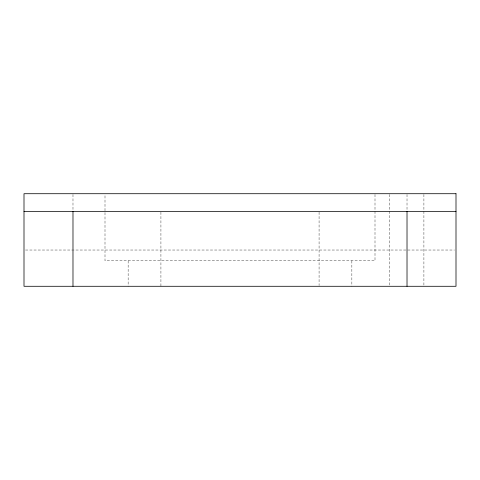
<?xml version="1.0" encoding="UTF-8"?>
<svg xmlns="http://www.w3.org/2000/svg" width="480" height="480" viewBox="0 0 480 480"><rect width="100%" height="100%" fill="white"/><g stroke="black" fill="none" stroke-linecap="round" stroke-linejoin="round"><path stroke-width="0.36" stroke-dasharray="2.4 1.8" d="M25.5 250.026L454.5 250.026M423.906 194.46L423.906 285.54M407.016 194.46L407.016 210.882M389.196 194.46L389.196 286.284M375 194.46L375 260.814L105 260.814L105 194.46M351.858 260.814L351.858 286.284M319.074 212.208L319.074 285.54M160.926 212.208L160.926 286.284M128.142 260.814L128.142 286.284M72.984 194.46L72.984 210.882"/><path stroke-width="0.72" d="M24 211.458L456 211.458M407.016 211.458L407.016 286.284M72.984 211.458L72.984 286.284M456 193.716L24 193.716L24 286.284L456 286.284L456 193.716"/></g></svg>
